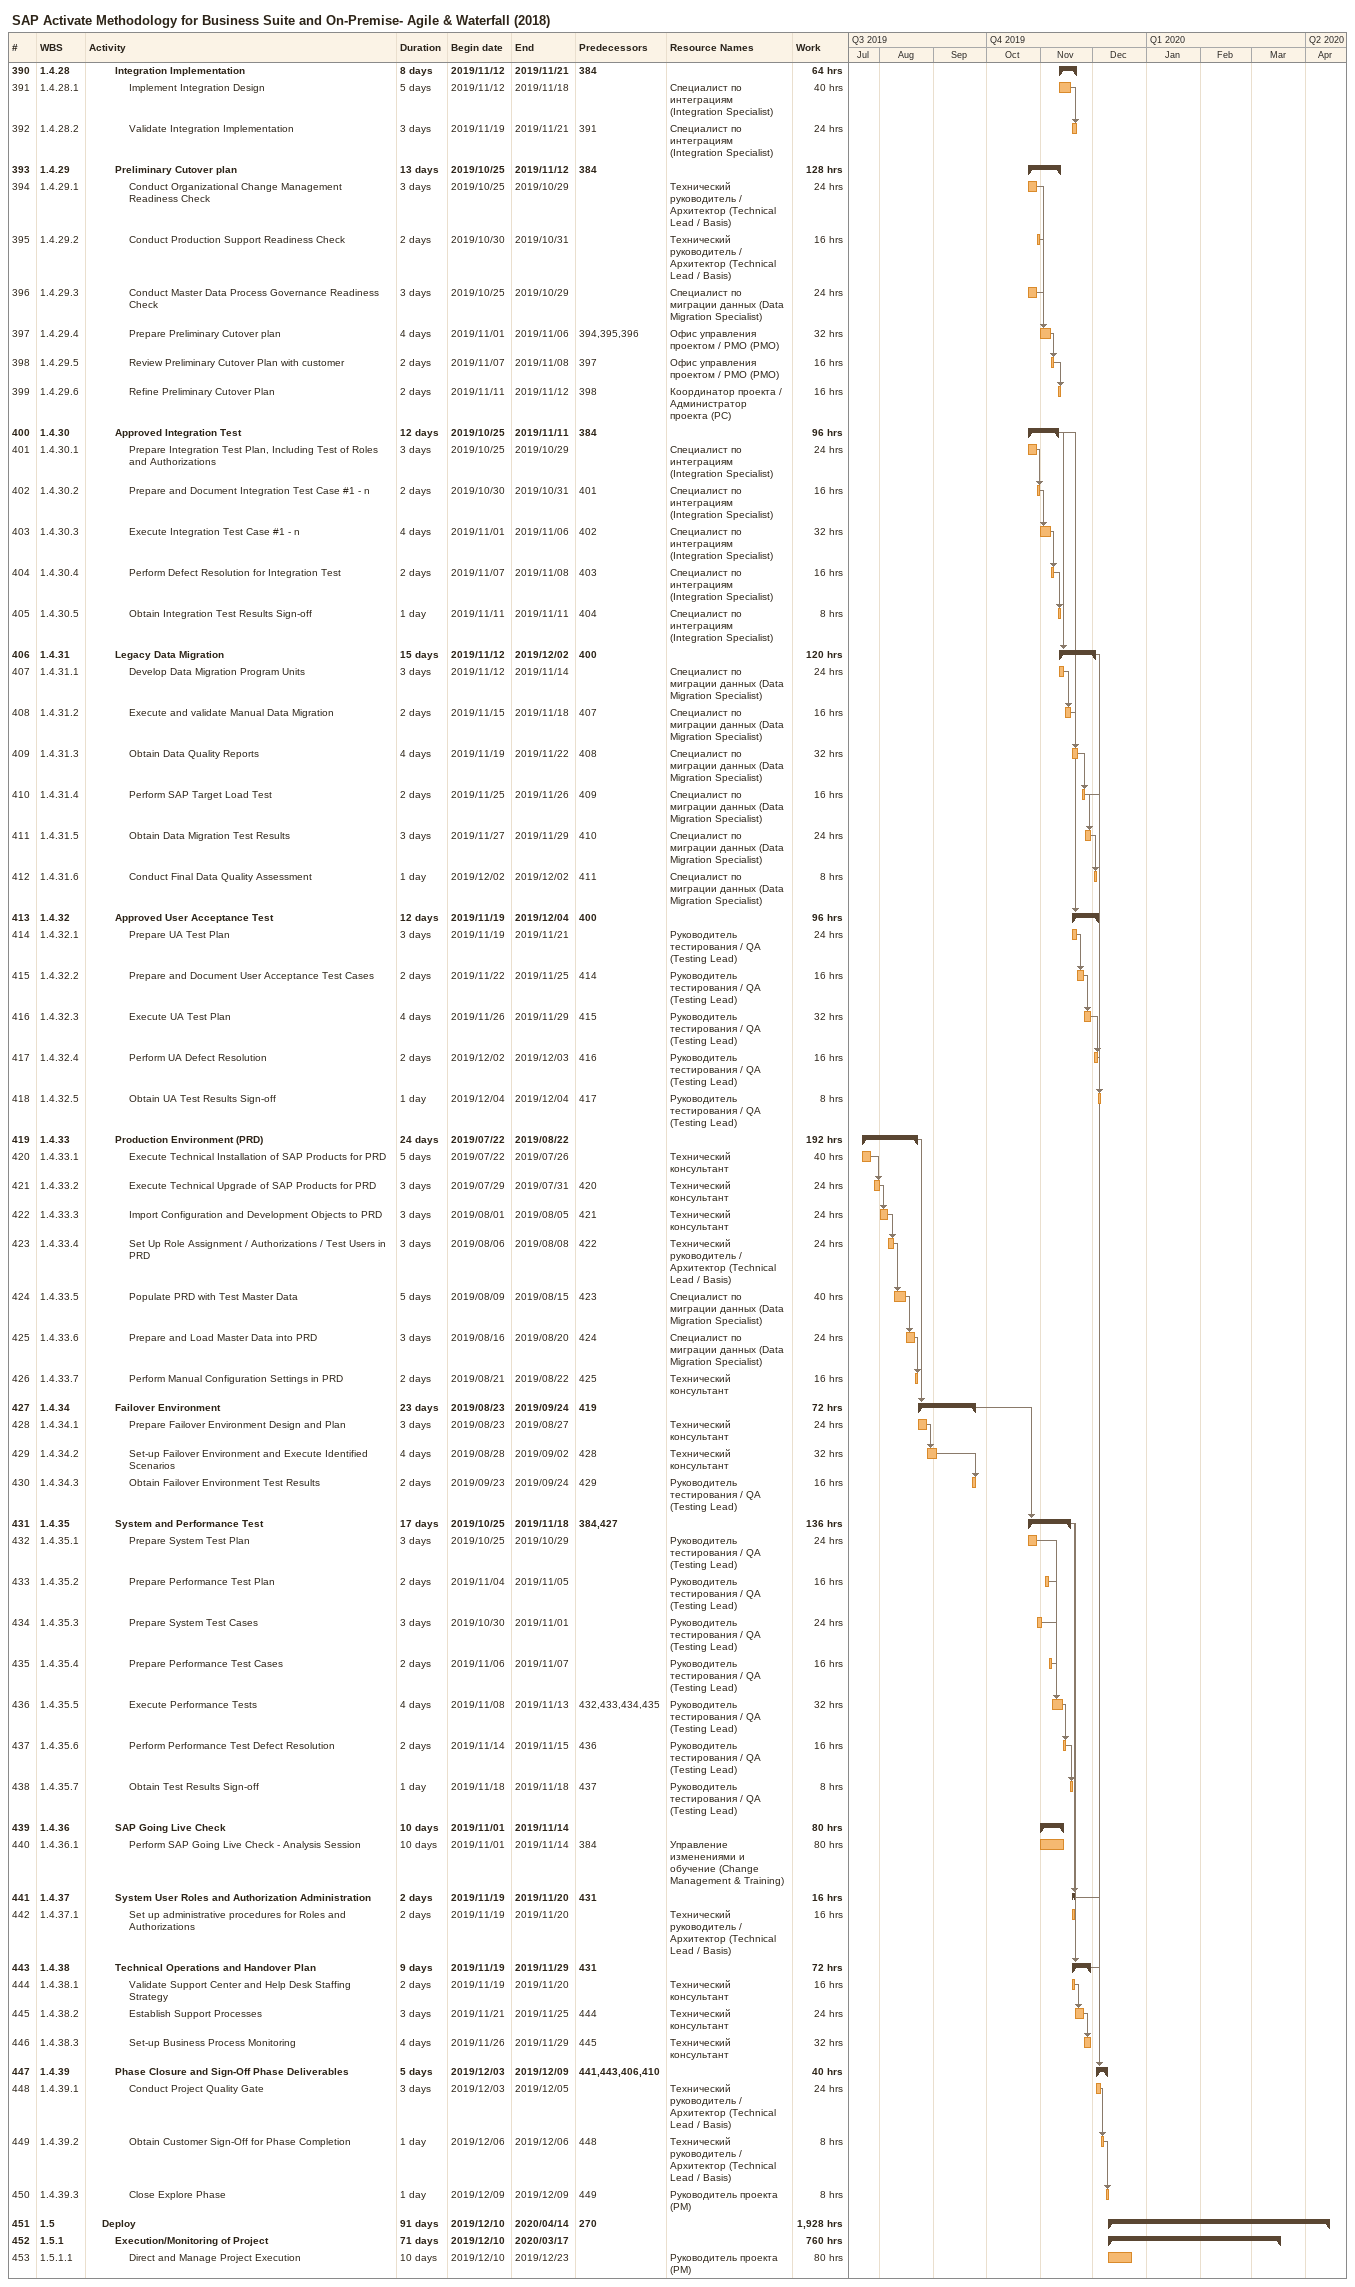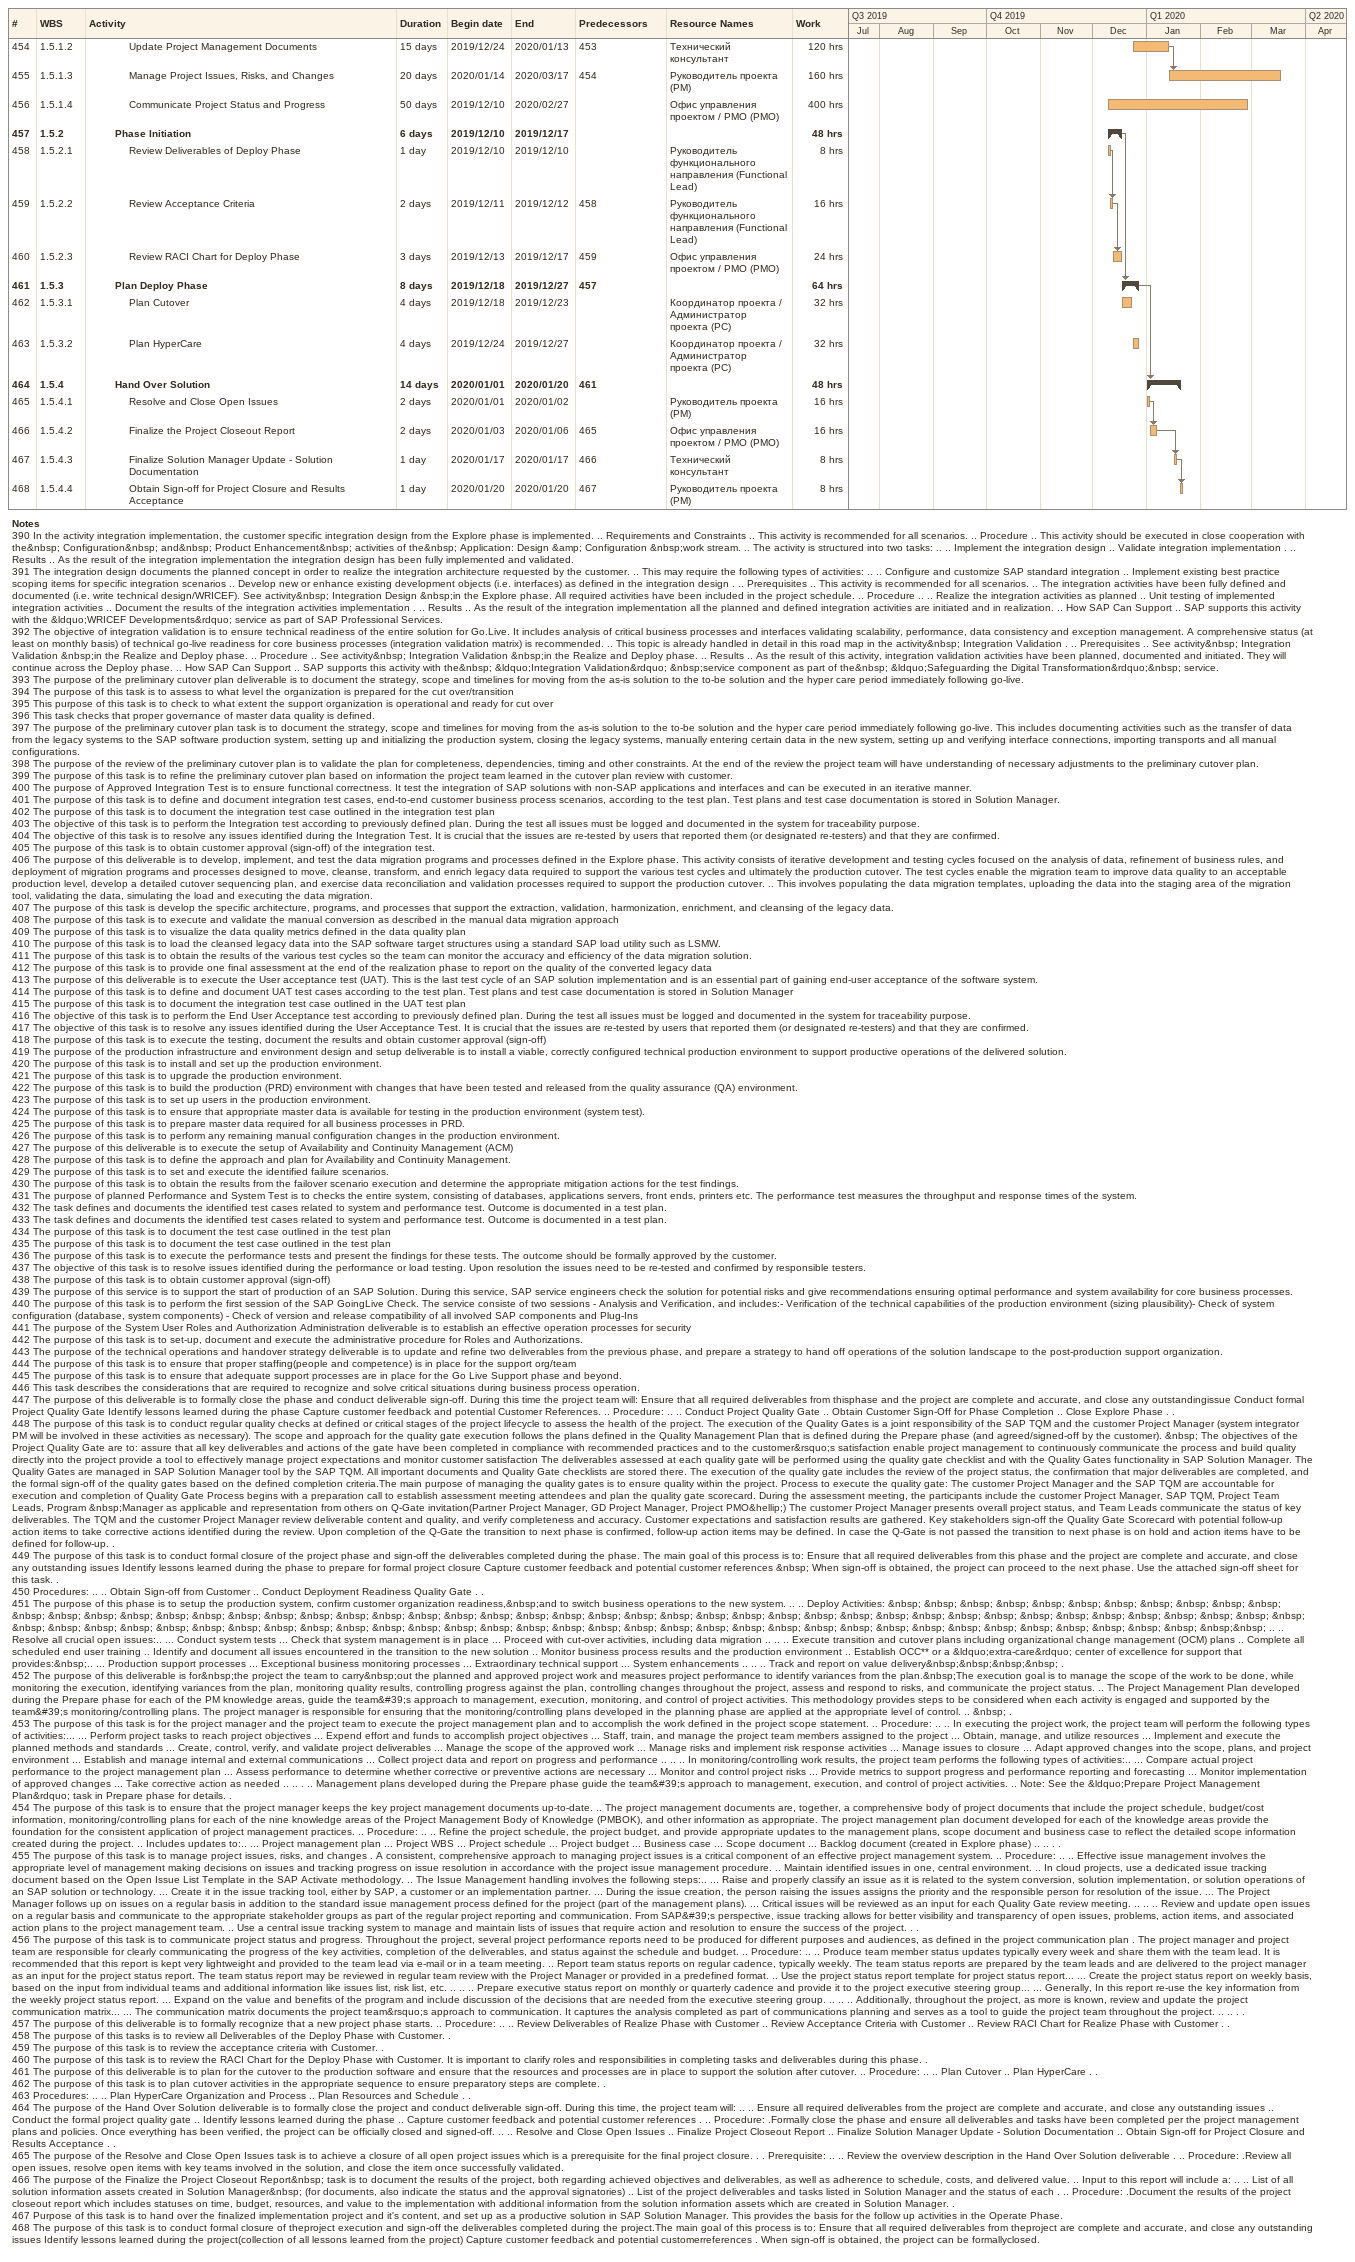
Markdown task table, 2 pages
SAP Activate Methodology for Business Suite and On-Premise- Agile & Waterfall (2018)

| ID | WBS | Task | Duration | Start | Finish | Predecessors | Resources | Work (h) |
|---|---|---|---|---|---|---|---|---|
| 390 | 1.4.28 | **Integration Implementation** | 8d | 2019-11-12 | 2019-11-21 | 384 |  | 64 |
| 391 | 1.4.28.1 | Implement Integration Design | 5d | 2019-11-12 | 2019-11-18 |  | Специалист по интеграциям (Integration Specialist) | 40 |
| 392 | 1.4.28.2 | Validate Integration Implementation | 3d | 2019-11-19 | 2019-11-21 | 391 | Специалист по интеграциям (Integration Specialist) | 24 |
| 393 | 1.4.29 | **Preliminary Cutover plan** | 13d | 2019-10-25 | 2019-11-12 | 384 |  | 128 |
| 394 | 1.4.29.1 | Conduct Organizational Change Management Readiness Check | 3d | 2019-10-25 | 2019-10-29 |  | Технический руководитель / Архитектор (Technical Lead / Basis) | 24 |
| 395 | 1.4.29.2 | Conduct Production Support Readiness Check | 2d | 2019-10-30 | 2019-10-31 |  | Технический руководитель / Архитектор (Technical Lead / Basis) | 16 |
| 396 | 1.4.29.3 | Conduct Master Data Process Governance Readiness Check | 3d | 2019-10-25 | 2019-10-29 |  | Специалист по миграции данных (Data Migration Specialist) | 24 |
| 397 | 1.4.29.4 | Prepare Preliminary Cutover plan | 4d | 2019-11-01 | 2019-11-06 | 394, 395, 396 | Офис управления проектом / PMO (PMO) | 32 |
| 398 | 1.4.29.5 | Review Preliminary Cutover Plan with customer | 2d | 2019-11-07 | 2019-11-08 | 397 | Офис управления проектом / PMO (PMO) | 16 |
| 399 | 1.4.29.6 | Refine Preliminary Cutover Plan | 2d | 2019-11-11 | 2019-11-12 | 398 | Координатор проекта / Администратор проекта (PC) | 16 |
| 400 | 1.4.30 | **Approved Integration Test** | 12d | 2019-10-25 | 2019-11-11 | 384 |  | 96 |
| 401 | 1.4.30.1 | Prepare Integration Test Plan, Including Test of Roles and Authorizations | 3d | 2019-10-25 | 2019-10-29 |  | Специалист по интеграциям (Integration Specialist) | 24 |
| 402 | 1.4.30.2 | Prepare and Document Integration Test Case #1 - n | 2d | 2019-10-30 | 2019-10-31 | 401 | Специалист по интеграциям (Integration Specialist) | 16 |
| 403 | 1.4.30.3 | Execute Integration Test Case #1 - n | 4d | 2019-11-01 | 2019-11-06 | 402 | Специалист по интеграциям (Integration Specialist) | 32 |
| 404 | 1.4.30.4 | Perform Defect Resolution for Integration Test | 2d | 2019-11-07 | 2019-11-08 | 403 | Специалист по интеграциям (Integration Specialist) | 16 |
| 405 | 1.4.30.5 | Obtain Integration Test Results Sign-off | 1d | 2019-11-11 | 2019-11-11 | 404 | Специалист по интеграциям (Integration Specialist) | 8 |
| 406 | 1.4.31 | **Legacy Data Migration** | 15d | 2019-11-12 | 2019-12-02 | 400 |  | 120 |
| 407 | 1.4.31.1 | Develop Data Migration Program Units | 3d | 2019-11-12 | 2019-11-14 |  | Специалист по миграции данных (Data Migration Specialist) | 24 |
| 408 | 1.4.31.2 | Execute and validate Manual Data Migration | 2d | 2019-11-15 | 2019-11-18 | 407 | Специалист по миграции данных (Data Migration Specialist) | 16 |
| 409 | 1.4.31.3 | Obtain Data Quality Reports | 4d | 2019-11-19 | 2019-11-22 | 408 | Специалист по миграции данных (Data Migration Specialist) | 32 |
| 410 | 1.4.31.4 | Perform SAP Target Load Test | 2d | 2019-11-25 | 2019-11-26 | 409 | Специалист по миграции данных (Data Migration Specialist) | 16 |
| 411 | 1.4.31.5 | Obtain Data Migration Test Results | 3d | 2019-11-27 | 2019-11-29 | 410 | Специалист по миграции данных (Data Migration Specialist) | 24 |
| 412 | 1.4.31.6 | Conduct Final Data Quality Assessment | 1d | 2019-12-02 | 2019-12-02 | 411 | Специалист по миграции данных (Data Migration Specialist) | 8 |
| 413 | 1.4.32 | **Approved User Acceptance Test** | 12d | 2019-11-19 | 2019-12-04 | 400 |  | 96 |
| 414 | 1.4.32.1 | Prepare UA Test Plan | 3d | 2019-11-19 | 2019-11-21 |  | Руководитель тестирования / QA (Testing Lead) | 24 |
| 415 | 1.4.32.2 | Prepare and Document User Acceptance Test Cases | 2d | 2019-11-22 | 2019-11-25 | 414 | Руководитель тестирования / QA (Testing Lead) | 16 |
| 416 | 1.4.32.3 | Execute UA Test Plan | 4d | 2019-11-26 | 2019-11-29 | 415 | Руководитель тестирования / QA (Testing Lead) | 32 |
| 417 | 1.4.32.4 | Perform UA Defect Resolution | 2d | 2019-12-02 | 2019-12-03 | 416 | Руководитель тестирования / QA (Testing Lead) | 16 |
| 418 | 1.4.32.5 | Obtain UA Test Results Sign-off | 1d | 2019-12-04 | 2019-12-04 | 417 | Руководитель тестирования / QA (Testing Lead) | 8 |
| 419 | 1.4.33 | **Production Environment (PRD)** | 24d | 2019-07-22 | 2019-08-22 |  |  | 192 |
| 420 | 1.4.33.1 | Execute Technical Installation of SAP Products for PRD | 5d | 2019-07-22 | 2019-07-26 |  | Технический консультант | 40 |
| 421 | 1.4.33.2 | Execute Technical Upgrade of SAP Products for PRD | 3d | 2019-07-29 | 2019-07-31 | 420 | Технический консультант | 24 |
| 422 | 1.4.33.3 | Import Configuration and Development Objects to PRD | 3d | 2019-08-01 | 2019-08-05 | 421 | Технический консультант | 24 |
| 423 | 1.4.33.4 | Set Up Role Assignment / Authorizations / Test Users in PRD | 3d | 2019-08-06 | 2019-08-08 | 422 | Технический руководитель / Архитектор (Technical Lead / Basis) | 24 |
| 424 | 1.4.33.5 | Populate PRD with Test Master Data | 5d | 2019-08-09 | 2019-08-15 | 423 | Специалист по миграции данных (Data Migration Specialist) | 40 |
| 425 | 1.4.33.6 | Prepare and Load Master Data into PRD | 3d | 2019-08-16 | 2019-08-20 | 424 | Специалист по миграции данных (Data Migration Specialist) | 24 |
| 426 | 1.4.33.7 | Perform Manual Configuration Settings in PRD | 2d | 2019-08-21 | 2019-08-22 | 425 | Технический консультант | 16 |
| 427 | 1.4.34 | **Failover Environment** | 23d | 2019-08-23 | 2019-09-24 | 419 |  | 72 |
| 428 | 1.4.34.1 | Prepare Failover Environment Design and Plan | 3d | 2019-08-23 | 2019-08-27 |  | Технический консультант | 24 |
| 429 | 1.4.34.2 | Set-up Failover Environment and Execute Identified Scenarios | 4d | 2019-08-28 | 2019-09-02 | 428 | Технический консультант | 32 |
| 430 | 1.4.34.3 | Obtain Failover Environment Test Results | 2d | 2019-09-23 | 2019-09-24 | 429 | Руководитель тестирования / QA (Testing Lead) | 16 |
| 431 | 1.4.35 | **System and Performance Test** | 17d | 2019-10-25 | 2019-11-18 | 384, 427 |  | 136 |
| 432 | 1.4.35.1 | Prepare System Test Plan | 3d | 2019-10-25 | 2019-10-29 |  | Руководитель тестирования / QA (Testing Lead) | 24 |
| 433 | 1.4.35.2 | Prepare Performance Test Plan | 2d | 2019-11-04 | 2019-11-05 |  | Руководитель тестирования / QA (Testing Lead) | 16 |
| 434 | 1.4.35.3 | Prepare System Test Cases | 3d | 2019-10-30 | 2019-11-01 |  | Руководитель тестирования / QA (Testing Lead) | 24 |
| 435 | 1.4.35.4 | Prepare Performance Test Cases | 2d | 2019-11-06 | 2019-11-07 |  | Руководитель тестирования / QA (Testing Lead) | 16 |
| 436 | 1.4.35.5 | Execute Performance Tests | 4d | 2019-11-08 | 2019-11-13 | 432, 433, 434, 435 | Руководитель тестирования / QA (Testing Lead) | 32 |
| 437 | 1.4.35.6 | Perform Performance Test Defect Resolution | 2d | 2019-11-14 | 2019-11-15 | 436 | Руководитель тестирования / QA (Testing Lead) | 16 |
| 438 | 1.4.35.7 | Obtain Test Results Sign-off | 1d | 2019-11-18 | 2019-11-18 | 437 | Руководитель тестирования / QA (Testing Lead) | 8 |
| 439 | 1.4.36 | **SAP Going Live Check** | 10d | 2019-11-01 | 2019-11-14 |  |  | 80 |
| 440 | 1.4.36.1 | Perform SAP Going Live Check - Analysis Session | 10d | 2019-11-01 | 2019-11-14 | 384 | Управление изменениями и обучение (Change Management & Training) | 80 |
| 441 | 1.4.37 | **System User Roles and Authorization Administration** | 2d | 2019-11-19 | 2019-11-20 | 431 |  | 16 |
| 442 | 1.4.37.1 | Set up administrative procedures for Roles and Authorizations | 2d | 2019-11-19 | 2019-11-20 |  | Технический руководитель / Архитектор (Technical Lead / Basis) | 16 |
| 443 | 1.4.38 | **Technical Operations and Handover Plan** | 9d | 2019-11-19 | 2019-11-29 | 431 |  | 72 |
| 444 | 1.4.38.1 | Validate Support Center and Help Desk Staffing Strategy | 2d | 2019-11-19 | 2019-11-20 |  | Технический консультант | 16 |
| 445 | 1.4.38.2 | Establish Support Processes | 3d | 2019-11-21 | 2019-11-25 | 444 | Технический консультант | 24 |
| 446 | 1.4.38.3 | Set-up Business Process Monitoring | 4d | 2019-11-26 | 2019-11-29 | 445 | Технический консультант | 32 |
| 447 | 1.4.39 | **Phase Closure and Sign-Off Phase Deliverables** | 5d | 2019-12-03 | 2019-12-09 | 441, 443, 406, 410 |  | 40 |
| 448 | 1.4.39.1 | Conduct Project Quality Gate | 3d | 2019-12-03 | 2019-12-05 |  | Технический руководитель / Архитектор (Technical Lead / Basis) | 24 |
| 449 | 1.4.39.2 | Obtain Customer Sign-Off for Phase Completion | 1d | 2019-12-06 | 2019-12-06 | 448 | Технический руководитель / Архитектор (Technical Lead / Basis) | 8 |
| 450 | 1.4.39.3 | Close Explore Phase | 1d | 2019-12-09 | 2019-12-09 | 449 | Руководитель проекта (PM) | 8 |
| 451 | 1.5 | **Deploy** | 91d | 2019-12-10 | 2020-04-14 | 270 |  | 1928 |
| 452 | 1.5.1 | **Execution/Monitoring of Project** | 71d | 2019-12-10 | 2020-03-17 |  |  | 760 |
| 453 | 1.5.1.1 | Direct and Manage Project Execution | 10d | 2019-12-10 | 2019-12-23 |  | Руководитель проекта (PM) | 80 |
| 454 | 1.5.1.2 | Update Project Management Documents | 15d | 2019-12-24 | 2020-01-13 | 453 | Технический консультант | 120 |
| 455 | 1.5.1.3 | Manage Project Issues, Risks, and Changes | 20d | 2020-01-14 | 2020-03-17 | 454 | Руководитель проекта (PM) | 160 |
| 456 | 1.5.1.4 | Communicate Project Status and Progress | 50d | 2019-12-10 | 2020-02-27 |  | Офис управления проектом / PMO (PMO) | 400 |
| 457 | 1.5.2 | **Phase Initiation** | 6d | 2019-12-10 | 2019-12-17 |  |  | 48 |
| 458 | 1.5.2.1 | Review Deliverables of Deploy Phase | 1d | 2019-12-10 | 2019-12-10 |  | Руководитель функционального направления (Functional Lead) | 8 |
| 459 | 1.5.2.2 | Review Acceptance Criteria | 2d | 2019-12-11 | 2019-12-12 | 458 | Руководитель функционального направления (Functional Lead) | 16 |
| 460 | 1.5.2.3 | Review RACI Chart for Deploy Phase | 3d | 2019-12-13 | 2019-12-17 | 459 | Офис управления проектом / PMO (PMO) | 24 |
| 461 | 1.5.3 | **Plan Deploy Phase** | 8d | 2019-12-18 | 2019-12-27 | 457 |  | 64 |
| 462 | 1.5.3.1 | Plan Cutover | 4d | 2019-12-18 | 2019-12-23 |  | Координатор проекта / Администратор проекта (PC) | 32 |
| 463 | 1.5.3.2 | Plan HyperCare | 4d | 2019-12-24 | 2019-12-27 |  | Координатор проекта / Администратор проекта (PC) | 32 |
| 464 | 1.5.4 | **Hand Over Solution** | 14d | 2020-01-01 | 2020-01-20 | 461 |  | 48 |
| 465 | 1.5.4.1 | Resolve and Close Open Issues | 2d | 2020-01-01 | 2020-01-02 |  | Руководитель проекта (PM) | 16 |
| 466 | 1.5.4.2 | Finalize the Project Closeout Report | 2d | 2020-01-03 | 2020-01-06 | 465 | Офис управления проектом / PMO (PMO) | 16 |
| 467 | 1.5.4.3 | Finalize Solution Manager Update - Solution Documentation | 1d | 2020-01-17 | 2020-01-17 | 466 | Технический консультант | 8 |
| 468 | 1.5.4.4 | Obtain Sign-off for Project Closure and Results Acceptance | 1d | 2020-01-20 | 2020-01-20 | 467 | Руководитель проекта (PM) | 8 |

Notes
- 390: In the activity integration implementation, the customer specific integration design from the Explore phase is implemented. .. Requirements and Constraints .. This activity is recommended for all scenarios. .. Procedure .. This activity should be executed in close cooperation with the&nbsp; Configuration&nbsp; and&nbsp; Product Enhancement&nbsp; activities of the&nbsp; Application: Design &amp; Configuration &nbsp;work stream. .. The activity is structured into two tasks: .. .. Implement the integration design .. Validate integration implementation . .. Results .. As the result of the integration implementation the integration design has been fully implemented and validated.
- 391: The integration design documents the planned concept in order to realize the integration architecture requested by the customer. .. This may require the following types of activities: .. .. Configure and customize SAP standard integration .. Implement existing best practice scoping items for specific integration scenarios .. Develop new or enhance existing development objects (i.e. interfaces) as defined in the integration design . .. Prerequisites .. This activity is recommended for all scenarios. .. The integration activities have been fully defined and documented (i.e. write technical design/WRICEF). See activity&nbsp; Integration Design &nbsp;in the Explore phase. All required activities have been included in the project schedule. .. Procedure .. .. Realize the integration activities as planned .. Unit testing of implemented integration activities .. Document the results of the integration activities implementation . .. Results .. As the result of the integration implementation all the planned and defined integration activities are initiated and in realization. .. How SAP Can Support .. SAP supports this activity with the &ldquo;WRICEF Developments&rdquo; service as part of SAP Professional Services.
- 392: The objective of integration validation is to ensure technical readiness of the entire solution for Go.Live. It includes analysis of critical business processes and interfaces validating scalability, performance, data consistency and exception management. A comprehensive status (at least on monthly basis) of technical go-live readiness for core business processes (integration validation matrix) is recommended. .. This topic is already handled in detail in this road map in the activity&nbsp; Integration Validation . .. Prerequisites .. See activity&nbsp; Integration Validation &nbsp;in the Realize and Deploy phase. .. Procedure .. See activity&nbsp; Integration Validation &nbsp;in the Realize and Deploy phase. .. Results .. As the result of this activity, integration validation activities have been planned, documented and initiated. They will continue across the Deploy phase. .. How SAP Can Support .. SAP supports this activity with the&nbsp; &ldquo;Integration Validation&rdquo; &nbsp;service component as part of the&nbsp; &ldquo;Safeguarding the Digital Transformation&rdquo;&nbsp; service.
- 393: The purpose of the preliminary cutover plan deliverable is to document the strategy, scope and timelines for moving from the as-is solution to the to-be solution and the hyper care period immediately following go-live.
- 394: The purpose of this task is to assess to what level the organization is prepared for the cut over/transition
- 395: This purpose of this task is to check to what extent the support organization is operational and ready for cut over
- 396: This task checks that proper governance of master data quality is defined.
- 397: The purpose of the preliminary cutover plan task is to document the strategy, scope and timelines for moving from the as-is solution to the to-be solution and the hyper care period immediately following go-live. This includes documenting activities such as the transfer of data from the legacy systems to the SAP software production system, setting up and initializing the production system, closing the legacy systems, manually entering certain data in the new system, setting up and verifying interface connections, importing transports and all manual configurations.
- 398: The purpose of the review of the preliminary cutover plan is to validate the plan for completeness, dependencies, timing and other constraints. At the end of the review the project team will have understanding of necessary adjustments to the preliminary cutover plan.
- 399: The purpose of this task is to refine the preliminary cutover plan based on information the project team learned in the cutover plan review with customer.
- 400: The purpose of Approved Integration Test is to ensure functional correctness. It test the integration of SAP solutions with non-SAP applications and interfaces and can be executed in an iterative manner.
- 401: The purpose of this task is to define and document integration test cases, end-to-end customer business process scenarios, according to the test plan. Test plans and test case documentation is stored in Solution Manager.
- 402: The purpose of this task is to document the integration test case outlined in the integration test plan
- 403: The objective of this task is to perform the Integration test according to previously defined plan. During the test all issues must be logged and documented in the system for traceability purpose.
- 404: The objective of this task is to resolve any issues identified during the Integration Test. It is crucial that the issues are re-tested by users that reported them (or designated re-testers) and that they are confirmed.
- 405: The purpose of this task is to obtain customer approval (sign-off) of the integration test.
- 406: The purpose of this deliverable is to develop, implement, and test the data migration programs and processes defined in the Explore phase. This activity consists of iterative development and testing cycles focused on the analysis of data, refinement of business rules, and deployment of migration programs and processes designed to move, cleanse, transform, and enrich legacy data required to support the various test cycles and ultimately the production cutover. The test cycles enable the migration team to improve data quality to an acceptable production level, develop a detailed cutover sequencing plan, and exercise data reconciliation and validation processes required to support the production cutover. .. This involves populating the data migration templates, uploading the data into the staging area of the migration tool, validating the data, simulating the load and executing the data migration.
- 407: The purpose of this task is develop the specific architecture, programs, and processes that support the extraction, validation, harmonization, enrichment, and cleansing of the legacy data.
- 408: The purpose of this task is to execute and validate the manual conversion as described in the manual data migration approach
- 409: The purpose of this task is to visualize the data quality metrics defined in the data quality plan
- 410: The purpose of this task is to load the cleansed legacy data into the SAP software target structures using a standard SAP load utility such as LSMW.
- 411: The purpose of this task is to obtain the results of the various test cycles so the team can monitor the accuracy and efficiency of the data migration solution.
- 412: The purpose of this task is to provide one final assessment at the end of the realization phase to report on the quality of the converted legacy data
- 413: The purpose of this deliverable is to execute the User acceptance test (UAT). This is the last test cycle of an SAP solution implementation and is an essential part of gaining end-user acceptance of the software system.
- 414: The purpose of this task is to define and document UAT test cases according to the test plan. Test plans and test case documentation is stored in Solution Manager
- 415: The purpose of this task is to document the integration test case outlined in the UAT test plan
- 416: The objective of this task is to perform the End User Acceptance test according to previously defined plan. During the test all issues must be logged and documented in the system for traceability purpose.
- 417: The objective of this task is to resolve any issues identified during the User Acceptance Test. It is crucial that the issues are re-tested by users that reported them (or designated re-testers) and that they are confirmed.
- 418: The purpose of this task is to execute the testing, document the results and obtain customer approval (sign-off)
- 419: The purpose of the production infrastructure and environment design and setup deliverable is to install a viable, correctly configured technical production environment to support productive operations of the delivered solution.
- 420: The purpose of this task is to install and set up the production environment.
- 421: The purpose of this task is to upgrade the production environment.
- 422: The purpose of this task is to build the production (PRD) environment with changes that have been tested and released from the quality assurance (QA) environment.
- 423: The purpose of this task is to set up users in the production environment.
- 424: The purpose of this task is to ensure that appropriate master data is available for testing in the production environment (system test).
- 425: The purpose of this task is to prepare master data required for all business processes in PRD.
- 426: The purpose of this task is to perform any remaining manual configuration changes in the production environment.
- 427: The purpose of this deliverable is to execute the setup of Availability and Continuity Management (ACM)
- 428: The purpose of this task is to define the approach and plan for Availability and Continuity Management.
- 429: The purpose of this task is to set and execute the identified failure scenarios.
- 430: The purpose of this task is to obtain the results from the failover scenario execution and determine the appropriate mitigation actions for the test findings.
- 431: The purpose of planned Performance and System Test is to checks the entire system, consisting of databases, applications servers, front ends, printers etc. The performance test measures the throughput and response times of the system.
- 432: The task defines and documents the identified test cases related to system and performance test. Outcome is documented in a test plan.
- 433: The task defines and documents the identified test cases related to system and performance test. Outcome is documented in a test plan.
- 434: The purpose of this task is to document the test case outlined in the test plan
- 435: The purpose of this task is to document the test case outlined in the test plan
- 436: The purpose of this task is to execute the performance tests and present the findings for these tests. The outcome should be formally approved by the customer.
- 437: The objective of this task is to resolve issues identified during the performance or load testing. Upon resolution the issues need to be re-tested and confirmed by responsible testers.
- 438: The purpose of this task is to obtain customer approval (sign-off)
- 439: The purpose of this service is to support the start of production of an SAP Solution. During this service, SAP service engineers check the solution for potential risks and give recommendations ensuring optimal performance and system availability for core business processes.
- 440: The purpose of this task is to perform the first session of the SAP GoingLive Check. The service consiste of two sessions - Analysis and Verification, and includes:- Verification of the technical capabilities of the production environment (sizing plausibility)- Check of system configuration (database, system components) - Check of version and release compatibility of all involved SAP components and Plug-Ins
- 441: The purpose of the System User Roles and Authorization Administration deliverable is to establish an effective operation processes for security
- 442: The purpose of this task is to set-up, document and execute the administrative procedure for Roles and Authorizations.
- 443: The purpose of the technical operations and handover strategy deliverable is to update and refine two deliverables from the previous phase, and prepare a strategy to hand off operations of the solution landscape to the post-production support organization.
- 444: The purpose of this task is to ensure that proper staffing(people and competence) is in place for the support org/team
- 445: The purpose of this task is to ensure that adequate support processes are in place for the Go Live Support phase and beyond.
- 446: This task describes the considerations that are required to recognize and solve critical situations during business process operation.
- 447: The purpose of this deliverable is to formally close the phase and conduct deliverable sign-off. During this time the project team will: Ensure that all required deliverables from thisphase and the project are complete and accurate, and close any outstandingissue Conduct formal Project Quality Gate Identify lessons learned during the phase Capture customer feedback and potential Customer References. .. Procedure: .. .. Conduct Project Quality Gate .. Obtain Customer Sign-Off for Phase Completion .. Close Explore Phase . .
- 448: The purpose of this task is to conduct regular quality checks at defined or critical stages of the project lifecycle to assess the health of the project. The execution of the Quality Gates is a joint responsibility of the SAP TQM and the customer Project Manager (system integrator PM will be involved in these activities as necessary). The scope and approach for the quality gate execution follows the plans defined in the Quality Management Plan that is defined during the Prepare phase (and agreed/signed-off by the customer). &nbsp; The objectives of the Project Quality Gate are to: assure that all key deliverables and actions of the gate have been completed in compliance with recommended practices and to the customer&rsquo;s satisfaction enable project management to continuously communicate the process and build quality directly into the project provide a tool to effectively manage project expectations and monitor customer satisfaction The deliverables assessed at each quality gate will be performed using the quality gate checklist and with the Quality Gates functionality in SAP Solution Manager. The Quality Gates are managed in SAP Solution Manager tool by the SAP TQM. All important documents and Quality Gate checklists are stored there. The execution of the quality gate includes the review of the project status, the confirmation that major deliverables are completed, and the formal sign-off of the quality gates based on the defined completion criteria.The main purpose of managing the quality gates is to ensure quality within the project. Process to execute the quality gate: The customer Project Manager and the SAP TQM are accountable for execution and completion of Quality Gate Process begins with a preparation call to establish assessment meeting attendees and plan the quality gate scorecard. During the assessment meeting, the participants include the customer Project Manager, SAP TQM, Project Team Leads, Program &nbsp;Manager as applicable and representation from others on Q-Gate invitation(Partner Project Manager, GD Project Manager, Project PMO&hellip;) The customer Project Manager presents overall project status, and Team Leads communicate the status of key deliverables. The TQM and the customer Project Manager review deliverable content and quality, and verify completeness and accuracy. Customer expectations and satisfaction results are gathered. Key stakeholders sign-off the Quality Gate Scorecard with potential follow-up action items to take corrective actions identified during the review. Upon completion of the Q-Gate the transition to next phase is confirmed, follow-up action items may be defined. In case the Q-Gate is not passed the transition to next phase is on hold and action items have to be defined for follow-up. .
- 449: The purpose of this task is to conduct formal closure of the project phase and sign-off the deliverables completed during the phase. The main goal of this process is to: Ensure that all required deliverables from this phase and the project are complete and accurate, and close any outstanding issues Identify lessons learned during the phase to prepare for formal project closure Capture customer feedback and potential customer references &nbsp; When sign-off is obtained, the project can proceed to the next phase. Use the attached sign-off sheet for this task. .
- 450: Procedures: .. .. Obtain Sign-off from Customer .. Conduct Deployment Readiness Quality Gate . .
- 451: The purpose of this phase is to setup the production system, confirm customer organization readiness,&nbsp;and to switch business operations to the new system. .. .. Deploy Activities: &nbsp; &nbsp; &nbsp; &nbsp; &nbsp; &nbsp; &nbsp; &nbsp; &nbsp; &nbsp; &nbsp; &nbsp; &nbsp; &nbsp; &nbsp; &nbsp; &nbsp; &nbsp; &nbsp; &nbsp; &nbsp; &nbsp; &nbsp; &nbsp; &nbsp; &nbsp; &nbsp; &nbsp; &nbsp; &nbsp; &nbsp; &nbsp; &nbsp; &nbsp; &nbsp; &nbsp; &nbsp; &nbsp; &nbsp; &nbsp; &nbsp; &nbsp; &nbsp; &nbsp; &nbsp; &nbsp; &nbsp; &nbsp; &nbsp; &nbsp; &nbsp; &nbsp; &nbsp; &nbsp; &nbsp; &nbsp; &nbsp; &nbsp; &nbsp; &nbsp; &nbsp; &nbsp; &nbsp; &nbsp; &nbsp; &nbsp; &nbsp; &nbsp; &nbsp; &nbsp; &nbsp; &nbsp; &nbsp; &nbsp; &nbsp; &nbsp; &nbsp; &nbsp; &nbsp; &nbsp; &nbsp;&nbsp; .. .. Resolve all crucial open issues:.. ... Conduct system tests ... Check that system management is in place ... Proceed with cut-over activities, including data migration .. .. .. Execute transition and cutover plans including organizational change management (OCM) plans .. Complete all scheduled end user training .. Identify and document all issues encountered in the transition to the new solution .. Monitor business process results and the production environment .. Establish OCC** or a &ldquo;extra-care&rdquo; center of excellence for support that provides:&nbsp;.. ... Production support processes ... Exceptional business monitoring processes ... Extraordinary technical support ... System enhancements .. .. .. Track and report on value delivery&nbsp;&nbsp;&nbsp;&nbsp; .
- 452: The purpose of this deliverable is for&nbsp;the project the team to carry&nbsp;out the planned and approved project work and measures project performance to identify variances from the plan.&nbsp;The execution goal is to manage the scope of the work to be done, while monitoring the execution, identifying variances from the plan, monitoring quality results, controlling progress against the plan, controlling changes throughout the project, assess and respond to risks, and communicate the project status. .. The Project Management Plan developed during the Prepare phase for each of the PM knowledge areas, guide the team&#39;s approach to management, execution, monitoring, and control of project activities. This methodology provides steps to be considered when each activity is engaged and supported by the team&#39;s monitoring/controlling plans. The project manager is responsible for ensuring that the monitoring/controlling plans developed in the planning phase are applied at the appropriate level of control. .. &nbsp; .
- 453: The purpose of this task is for the project manager and the project team to execute the project management plan and to accomplish the work defined in the project scope statement. .. Procedure: .. .. In executing the project work, the project team will perform the following types of activities:... ... Perform project tasks to reach project objectives ... Expend effort and funds to accomplish project objectives ... Staff, train, and manage the project team members assigned to the project ... Obtain, manage, and utilize resources ... Implement and execute the planned methods and standards ... Create, control, verify, and validate project deliverables ... Manage the scope of the approved work ... Manage risks and implement risk response activities ... Manage issues to closure ... Adapt approved changes into the scope, plans, and project environment ... Establish and manage internal and external communications ... Collect project data and report on progress and performance .. .. .. In monitoring/controlling work results, the project team performs the following types of activities:.. ... Compare actual project performance to the project management plan ... Assess performance to determine whether corrective or preventive actions are necessary ... Monitor and control project risks ... Provide metrics to support progress and performance reporting and forecasting ... Monitor implementation of approved changes ... Take corrective action as needed .. .. . .. Management plans developed during the Prepare phase guide the team&#39;s approach to management, execution, and control of project activities. .. Note: See the &ldquo;Prepare Project Management Plan&rdquo; task in Prepare phase for details. .
- 454: The purpose of this task is to ensure that the project manager keeps the key project management documents up-to-date. .. The project management documents are, together, a comprehensive body of project documents that include the project schedule, budget/cost information, monitoring/controlling plans for each of the nine knowledge areas of the Project Management Body of Knowledge (PMBOK), and other information as appropriate. The project management plan document developed for each of the knowledge areas provide the foundation for the consistent application of project management practices. .. Procedure: .. .. Refine the project schedule, the project budget, and provide appropriate updates to the management plans, scope document and business case to reflect the detailed scope information created during the project. .. Includes updates to:.. ... Project management plan ... Project WBS ... Project schedule ... Project budget ... Business case ... Scope document ... Backlog document (created in Explore phase) .. .. . .
- 455: The purpose of this task is to manage project issues, risks, and changes . A consistent, comprehensive approach to managing project issues is a critical component of an effective project management system. .. Procedure: .. .. Effective issue management involves the appropriate level of management making decisions on issues and tracking progress on issue resolution in accordance with the project issue management procedure. .. Maintain identified issues in one, central environment. .. In cloud projects, use a dedicated issue tracking document based on the Open Issue List Template in the SAP Activate methodology. .. The Issue Management handling involves the following steps:.. ... Raise and properly classify an issue as it is related to the system conversion, solution implementation, or solution operations of an SAP solution or technology. ... Create it in the issue tracking tool, either by SAP, a customer or an implementation partner. ... During the issue creation, the person raising the issues assigns the priority and the responsible person for resolution of the issue. ... The Project Manager follows up on issues on a regular basis in addition to the standard issue management process defined for the project (part of the management plans). ... Critical issues will be reviewed as an input for each Quality Gate review meeting. .. .. .. Review and update open issues on a regular basis and communicate to the appropriate stakeholder groups as part of the regular project reporting and communication. From SAP&#39;s perspective, issue tracking allows for better visibility and transparency of open issues, problems, action items, and associated action plans to the project management team. .. Use a central issue tracking system to manage and maintain lists of issues that require action and resolution to ensure the success of the project. . .
- 456: The purpose of this task is to communicate project status and progress. Throughout the project, several project performance reports need to be produced for different purposes and audiences, as defined in the project communication plan . The project manager and project team are responsible for clearly communicating the progress of the key activities, completion of the deliverables, and status against the schedule and budget. .. Procedure: .. .. Produce team member status updates typically every week and share them with the team lead. It is recommended that this report is kept very lightweight and provided to the team lead via e-mail or in a team meeting. .. Report team status reports on regular cadence, typically weekly. The team status reports are prepared by the team leads and are delivered to the project manager as an input for the project status report. The team status report may be reviewed in regular team review with the Project Manager or provided in a predefined format. .. Use the project status report template for project status report... ... Create the project status report on weekly basis, based on the input from individual teams and additional information like issues list, risk list, etc. .. .. .. Prepare executive status report on monthly or quarterly cadence and provide it to the project executive steering group... ... Generally, In this report re-use the key information from the weekly project status report. ... Expand on the value and benefits of the program and include discussion of the decisions that are needed from the executive steering group. .. .. .. Additionally, throughout the project, as more is known, review and update the project communication matrix... ... The communication matrix documents the project team&rsquo;s approach to communication. It captures the analysis completed as part of communications planning and serves as a tool to guide the project team throughout the project. .. .. . .
- 457: The purpose of this deliverable is to formally recognize that a new project phase starts. .. Procedure: .. .. Review Deliverables of Realize Phase with Customer .. Review Acceptance Criteria with Customer .. Review RACI Chart for Realize Phase with Customer . .
- 458: The purpose of this tasks is to review all Deliverables of the Deploy Phase with Customer. .
- 459: The purpose of this task is to review the acceptance criteria with Customer. .
- 460: The purpose of this task is to review the RACI Chart for the Deploy Phase with Customer. It is important to clarify roles and responsibilities in completing tasks and deliverables during this phase. .
- 461: The purpose of this deliverable is to plan for the cutover to the production software and ensure that the resources and processes are in place to support the solution after cutover. .. Procedure: .. .. Plan Cutover .. Plan HyperCare . .
- 462: The purpose of this task is to plan cutover activities in the appropriate sequence to ensure preparatory steps are complete. .
- 463: Procedures: .. .. Plan HyperCare Organization and Process .. Plan Resources and Schedule . .
- 464: The purpose of the Hand Over Solution deliverable is to formally close the project and conduct deliverable sign-off. During this time, the project team will: .. .. Ensure all required deliverables from the project are complete and accurate, and close any outstanding issues .. Conduct the formal project quality gate .. Identify lessons learned during the phase .. Capture customer feedback and potential customer references . .. Procedure: .Formally close the phase and ensure all deliverables and tasks have been completed per the project management plans and policies. Once everything has been verified, the project can be officially closed and signed-off. .. .. Resolve and Close Open Issues .. Finalize Project Closeout Report .. Finalize Solution Manager Update - Solution Documentation .. Obtain Sign-off for Project Closure and Results Acceptance . .
- 465: The purpose of the Resolve and Close Open Issues task is to achieve a closure of all open project issues which is a prerequisite for the final project closure. . . Prerequisite: .. .. Review the overview description in the Hand Over Solution deliverable . .. Procedure: .Review all open issues, resolve open items with key teams involved in the solution, and close the item once successfully validated.
- 466: The purpose of the Finalize the Project Closeout Report&nbsp; task is to document the results of the project, both regarding achieved objectives and deliverables, as well as adherence to schedule, costs, and delivered value. .. Input to this report will include a: .. .. List of all solution information assets created in Solution Manager&nbsp; (for documents, also indicate the status and the approval signatories) .. List of the project deliverables and tasks listed in Solution Manager and the status of each . .. Procedure: .Document the results of the project closeout report which includes statuses on time, budget, resources, and value to the implementation with additional information from the solution information assets which are created in Solution Manager. .
- 467: Purpose of this task is to hand over the finalized implementation project and it's content, and set up as a productive solution in SAP Solution Manager. This provides the basis for the follow up activities in the Operate Phase.
- 468: The purpose of this task is to conduct formal closure of theproject execution and sign-off the deliverables completed during the project.The main goal of this process is to: Ensure that all required deliverables from theproject are complete and accurate, and close any outstanding issues Identify lessons learned during the project(collection of all lessons learned from the project) Capture customer feedback and potential customerreferences . When sign-off is obtained, the project can be formallyclosed.
